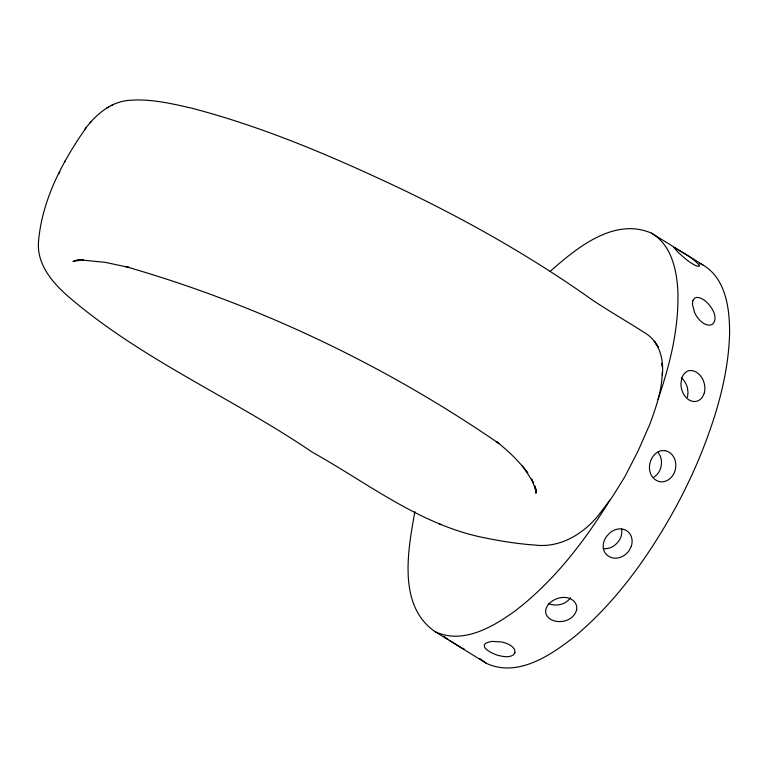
<?xml version="1.0" encoding="UTF-8"?>
<svg xmlns="http://www.w3.org/2000/svg" width="768" height="768" viewBox="0 0 768 768"><rect width="100%" height="100%" fill="white"/><g stroke="black" fill="none" stroke-linecap="round" stroke-linejoin="round"><path stroke-width="1.15" d="M662.237 372.317C662.045 390.288 655.93 407.568 649.843 424.253L638.074 450.989L624.672 477.091L612.192 497.098L599.443 513.994C584.15 533.558 560.429 548.275 534.835 545.04C516.211 543.754 497.798 540.672 479.568 536.774C417.821 523.056 366.47 482.4 312.211 452.131C232.09 397.603 140.851 359.472 67.267 295.603C52.003 282.106 37.037 264.192 38.448 242.496C41.674 200.506 62.467 161.357 86.323 127.469M535.402 486.442L535.968 493.277L535.248 486.403M662.342 375.264C664.032 359.165 659.242 340.848 644.227 332.496C627.187 321.514 609.542 311.462 592.666 300.211C532.608 257.482 468.288 221.059 401.856 189.235C334.032 157.094 264.595 127.248 191.827 108.211C171.658 103.613 150.96 98.678 130.128 100.282C111.235 101.242 95.818 114.557 84.998 129.072M687.437 397.248L688.022 392.621L687.437 387.763A15.773 11.261 71.8 0 0 681.293 377.693M414.874 511.661C408.048 549.955 397.392 605.194 434.765 631.469L486.355 663.322C517.69 677.914 550.925 655.2 574.915 636.355C616.714 601.258 648.806 556.013 675.072 508.522A305.155 162.941 -58.3 0 0 700.378 455.462C716.083 416.525 728.496 375.427 729.6 333.168C729.696 308.765 726.029 278.813 703.066 265.008L651.475 233.146C614.045 217.046 576.662 247.997 550.138 271.392M658.042 399.264C669.974 364.627 679.027 328.243 677.866 291.35C676.79 269.942 671.472 244.819 651.475 233.146M704.333 392.928L702.557 396.893A15.773 11.866 77.8 0 1 688.934 399.878A15.773 11.866 77.8 0 1 680.966 383.558L681.638 378.912A15.782 11.53 74.2 0 1 689.194 370.608C695.002 369.734 699.878 374.102 702.538 378.854A15.782 11.53 74.2 0 1 704.342 392.938M58.954 173.635L59.875 171.792M64.598 162.211L65.51 160.378M609.907 500.179C584.227 541.786 553.766 581.453 514.637 611.29C492.47 627.254 462.202 644.832 434.765 631.469M570.528 597.715C565.93 604.646 555.782 606.797 548.371 603.533M89.798 123.274L91.123 121.68M106.81 107.923L108.912 106.771M111.235 105.542L113.318 104.41M77.539 259.853L72.941 261.456L81.754 260.026M81.619 260.035L104.986 262.31L129.206 267.456L125.971 266.688C258.509 304.877 385.286 365.309 498.893 443.462L496.33 441.475C508.051 450.662 518.928 461.059 527.789 473.069L522.048 465.562M699.408 263.357L703.066 265.008M449.51 640.378L462.845 648.614L463.891 648.989L463.757 648.374M439.027 523.45L441.014 524.746M486.355 663.322L479.818 658.608M447.83 639.312L443.846 636.346M525.427 469.997L533.434 482.986L531.6 479.059L536.141 491.002L534.864 486.134L535.603 489.782M658.061 452.246L660.346 456.202A15.782 13.008 -81.4 0 1 659.77 470.486A15.782 13.133 -76.8 0 1 653.549 477.37M661.661 363.322L662.15 367.056M603.312 548.602A15.773 13.152 -41.1 0 0 611.309 547.373C615.763 545.213 619.21 541.43 621.005 536.832A15.782 13.315 -51.7 0 0 621.514 528.778M699.322 265.325L699.245 266.237L697.901 266.275A15.686 3.485 40 0 1 684.557 258.029L677.731 251.99L673.939 247.488C682.685 252.682 692.698 257.395 699.322 265.325M692.87 300.691L692.362 304.061L694.589 312.499A15.763 9.178 58.6 0 0 712.954 323.837C716.448 319.92 714.96 313.968 712.598 309.821A15.763 7.872 53 0 0 694.234 298.474L692.87 300.691M576.672 609.542C575.366 615.533 570.01 619.891 564.125 621.091A15.763 11.453 -10.1 0 1 545.76 609.754C547.171 603.744 552.72 599.952 558.307 598.205A15.763 12.221 -19.2 0 1 576.672 609.542M631.277 546.336L629.088 550.694A15.782 13.238 -45 0 1 617.03 558.134C611.299 558.778 605.366 555.581 603.686 549.888A15.782 13.238 -45 0 1 606.384 536.669L609.686 533.002A15.773 13.306 -50.5 0 1 626.563 530.64A15.773 13.306 -50.5 0 1 631.277 546.336M514.915 652.685L513.581 654.73C509.05 658.032 502.925 656.534 497.904 655.334A15.677 5.386 18.3 0 1 484.56 647.088L484.301 645.072L485.549 643.354L488.179 642.211L491.99 641.395L501.418 641.981A15.686 8.208 8.9 0 1 514.762 650.227L514.915 652.685M83.501 259.978L77.942 260.141L83.568 259.978M665.395 450.662L661.306 450.71A15.782 13.008 -81.5 0 0 651.379 459.197A15.782 13.142 -76.7 0 0 650.467 473.414C652.378 478.8 658.022 482.794 663.821 481.661A15.782 13.142 -76.7 0 0 674.083 473.222A15.782 13.008 -81.5 0 0 674.65 458.947C673.075 454.867 669.677 451.67 665.395 450.662M658.032 346.867L654.422 341.261L658.032 346.867"/></g></svg>
